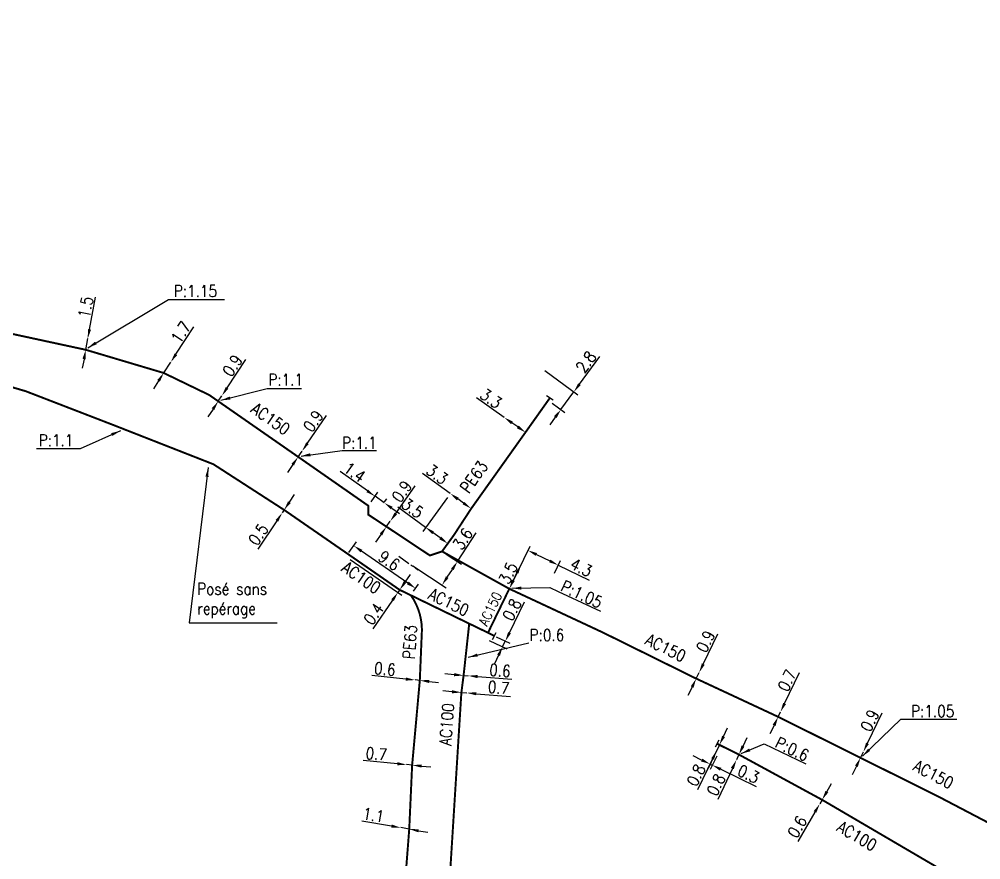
# Model space of a CAD drawing. Header units: millimetres. Extents: x 107999 to 109004, y 120010 to 121005.
# Drawn here: x 108153.7 to 108276.5, y 120688.1 to 120795.4 of the extents above; entities that cross this region are included whole.
import ezdxf
from ezdxf.enums import TextEntityAlignment as Align

# ---------------------------------------------------------------- set-up
doc = ezdxf.new("R2010")
doc.units = ezdxf.units.MM
doc.header["$PDMODE"] = 34
for name, pattern in [('CENTER', [50.8, 31.75, -6.35, 6.35, -6.35]), ('L_25_AP', [2000, 1000, 1000]), ('L_25_PE', [2000, 1000, 1000])]:
    doc.linetypes.add(name, pattern=pattern)
doc.layers.get('0').update_dxf_attribs({"linetype": 'CONTINUOUS'})
doc.layers.get('Defpoints').update_dxf_attribs({"linetype": 'CONTINUOUS'})
doc.layers.add('L_150', color=1, linetype='CONTINUOUS')
doc.layers.add('L_340', color=7, linetype='CONTINUOUS')
doc.styles.get("Standard").update_dxf_attribs({"font": 'romans.shx', "width": 0.85})
doc.dimstyles.get("Standard").update_dxf_attribs({"dimtxt": 1.5, "dimasz": 1.2, "dimexe": 0.625, "dimexo": 0.625, "dimgap": 0.25, "dimtad": 1, "dimdec": 1, "dimzin": 0, "dimdsep": 46, "dimtxsty": 'Standard', "dimcen": -0.5, "dimadec": 0, "dimazin": 0, "dimtfac": 1, "dimtdec": 1, "dimtmove": 0, "dimatfit": 3, "dimfxl": 0, "dimtolj": 1, "dimtzin": 0, "dimarcsym": 0})

# ---------------------------------------------------------------- blocks, each defined once
blk = doc.blocks.new('L_340_07')
at = {"color": 0, "linetype": 'Continuous', "const_width": 0.25, "flags": 128}
blk.add_lwpolyline([(0, 0), (0.35, 0)], dxfattribs=at)
at = {"color": 0, "linetype": 'Continuous', "flags": 128}
blk.add_lwpolyline([(0.35, -0.5), (0.35, 0.5)], dxfattribs=at)
at = {"color": 0, "linetype": 'Continuous', "width": 0.75, "flags": 3}
for tag, p in [('DEF_LEG', (0.72, -3.47)), ('DEF_COUP', (0.72, -5.97)), ('DEF_TYPE', (0.72, -8.47))]:
    blk.add_attdef(tag, text='', height=1.2, dxfattribs=at).set_placement(p, align=Align.MIDDLE)
blk = doc.blocks.new('*D316')
at = {"layer": 'Defpoints', "color": 0, "linetype": 'Continuous', "transparency": 16777216}
for p in [(108210.17, 120709.45), (108210.87, 120709.39), (108210.87, 120709.39)]:
    blk.add_point(p, dxfattribs=at)
at = {"layer": 'L_150', "color": 0, "linetype": 'Continuous', "lineweight": -2, "transparency": 16777216}
for p, q in [((108208.97, 120709.54), (108207.78, 120709.64)), ((108210.17, 120709.45), (108210.87, 120709.39)), ((108212.06, 120709.29), (108216.42, 120708.94))]:
    blk.add_line(p, q, dxfattribs=at)
at = {"layer": 'L_150', "color": 0, "linetype": 'Continuous', "transparency": 16777216}
for points in [[(108208.99, 120709.74), (108208.96, 120709.34), (108210.17, 120709.45)], [(108212.08, 120709.49), (108212.05, 120709.09), (108210.87, 120709.39)]]:
    blk.add_solid(points, dxfattribs=at)
at = {"layer": 'L_150', "color": 0, "linetype": 'Continuous', "transparency": 16777216, "insert": (108214.92, 120710.07), "char_height": 1.5, "attachment_point": 5, "rotation": 355.3918}
blk.add_mtext('\\A1;0.7', dxfattribs=at)
blk = doc.blocks.new('*D317')
at = {"layer": 'Defpoints', "color": 0, "linetype": 'Continuous', "transparency": 16777216}
for p in [(108196.41, 120728.18), (108195.45, 120726.77), (108203.72, 120721.85)]:
    blk.add_point(p, dxfattribs=at)
at = {"layer": 'L_150', "color": 0, "linetype": 'Continuous', "lineweight": -2, "transparency": 16777216}
for p, q in [((108195.8, 120727.29), (108196.77, 120728.69)), ((108203.33, 120723.41), (108197.4, 120727.5)), ((108204.07, 120722.37), (108204.68, 120723.25))]:
    blk.add_line(p, q, dxfattribs=at)
at = {"layer": 'L_150', "color": 0, "linetype": 'Continuous', "transparency": 16777216}
for points in [[(108197.52, 120727.66), (108197.29, 120727.33), (108196.41, 120728.18)], [(108203.45, 120723.58), (108203.22, 120723.25), (108204.32, 120722.73)]]:
    blk.add_solid(points, dxfattribs=at)
at = {"layer": 'L_150', "color": 0, "linetype": 'Continuous', "transparency": 16777216, "insert": (108200.94, 120726.27), "char_height": 1.5, "attachment_point": 5, "rotation": 325.4499}
blk.add_mtext('\\A1;9.6', dxfattribs=at)
blk = doc.blocks.new('*D318')
at = {"layer": 'Defpoints', "color": 0, "linetype": 'Continuous', "transparency": 16777216}
for p in [(108204.26, 120711.04), (108204.26, 120711.04), (108204.86, 120710.98)]:
    blk.add_point(p, dxfattribs=at)
at = {"layer": 'L_150', "color": 0, "linetype": 'Continuous', "lineweight": -2, "transparency": 16777216}
for p, q in [((108203.07, 120711.16), (108198.72, 120711.61)), ((108204.86, 120710.98), (108204.26, 120711.04)), ((108206.05, 120710.86), (108207.25, 120710.74))]:
    blk.add_line(p, q, dxfattribs=at)
at = {"layer": 'L_150', "color": 0, "linetype": 'Continuous', "transparency": 16777216}
for points in [[(108203.09, 120711.36), (108203.05, 120710.96), (108204.26, 120711.04)], [(108206.07, 120711.06), (108206.03, 120710.66), (108204.86, 120710.98)]]:
    blk.add_solid(points, dxfattribs=at)
at = {"layer": 'L_150', "color": 0, "linetype": 'Continuous', "transparency": 16777216, "insert": (108200.4, 120712.44), "char_height": 1.5, "attachment_point": 5, "rotation": 354.1878}
blk.add_mtext('\\A1;0.6', dxfattribs=at)
blk = doc.blocks.new('*D319')
at = {"layer": 'Defpoints', "color": 0, "linetype": 'Continuous', "transparency": 16777216}
for p in [(108203.18, 120700.24), (108203.18, 120700.24), (108203.88, 120700.17)]:
    blk.add_point(p, dxfattribs=at)
at = {"layer": 'L_150', "color": 0, "linetype": 'Continuous', "lineweight": -2, "transparency": 16777216}
for p, q in [((108201.99, 120700.35), (108197.64, 120700.76)), ((108203.88, 120700.17), (108203.18, 120700.24)), ((108205.08, 120700.06), (108206.27, 120699.95))]:
    blk.add_line(p, q, dxfattribs=at)
at = {"layer": 'L_150', "color": 0, "linetype": 'Continuous', "transparency": 16777216}
for points in [[(108202.01, 120700.55), (108201.97, 120700.15), (108203.18, 120700.24)], [(108205.09, 120700.26), (108205.06, 120699.86), (108203.88, 120700.17)]]:
    blk.add_solid(points, dxfattribs=at)
at = {"layer": 'L_150', "color": 0, "linetype": 'Continuous', "transparency": 16777216, "insert": (108199.31, 120701.61), "char_height": 1.5, "attachment_point": 5, "rotation": 354.6254}
blk.add_mtext('\\A1;0.7', dxfattribs=at)
blk = doc.blocks.new('*D320')
at = {"layer": 'Defpoints', "color": 0, "linetype": 'Continuous', "transparency": 16777216}
for p in [(108202.43, 120692.2), (108202.43, 120692.2), (108203.51, 120692.01)]:
    blk.add_point(p, dxfattribs=at)
at = {"layer": 'L_150', "color": 0, "linetype": 'Continuous', "lineweight": -2, "transparency": 16777216}
for p, q in [((108201.24, 120692.4), (108197.47, 120693.04)), ((108203.51, 120692.01), (108202.43, 120692.2)), ((108204.69, 120691.81), (108205.88, 120691.61))]:
    blk.add_line(p, q, dxfattribs=at)
at = {"layer": 'L_150', "color": 0, "linetype": 'Continuous', "transparency": 16777216}
for points in [[(108201.28, 120692.59), (108201.21, 120692.2), (108202.43, 120692.2)], [(108204.73, 120692), (108204.66, 120691.61), (108203.51, 120692.01)]]:
    blk.add_solid(points, dxfattribs=at)
at = {"layer": 'L_150', "color": 0, "linetype": 'Continuous', "transparency": 16777216, "insert": (108198.94, 120693.81), "char_height": 1.5, "attachment_point": 5, "rotation": 350.3044}
blk.add_mtext('\\A1;1.1', dxfattribs=at)
blk = doc.blocks.new('*D323')
at = {"layer": 'Defpoints', "color": 0, "linetype": 'Continuous', "transparency": 16777216}
for p in [(108213.15, 120716.38), (108214.06, 120716.82), (108215.43, 120715.27)]:
    blk.add_point(p, dxfattribs=at)
at = {"layer": 'L_340', "color": 0, "linetype": 'Continuous', "lineweight": -2, "transparency": 16777216}
for p, q in [((108216.31, 120717.07), (108218.21, 120721)), ((108213.71, 120716.1), (108215.99, 120715)), ((108214.63, 120716.55), (108216.34, 120715.72)), ((108215.43, 120715.27), (108215.78, 120715.99)), ((108214.91, 120714.19), (108214.39, 120713.11))]:
    blk.add_line(p, q, dxfattribs=at)
at = {"layer": 'L_340', "color": 0, "linetype": 'Continuous', "transparency": 16777216}
for points in [[(108216.13, 120717.16), (108216.49, 120716.98), (108215.78, 120715.99)], [(108214.73, 120714.28), (108215.09, 120714.1), (108215.43, 120715.27)]]:
    blk.add_solid(points, dxfattribs=at)
at = {"layer": 'L_340', "color": 0, "linetype": 'Continuous', "transparency": 16777216, "insert": (108216.62, 120720.01), "char_height": 1.5, "attachment_point": 5, "rotation": 64.1316}
blk.add_mtext('\\A1;0.8', dxfattribs=at)
blk = doc.blocks.new('*D324')
at = {"layer": 'Defpoints', "color": 0, "linetype": 'Continuous', "transparency": 16777216}
for p in [(108195.45, 120726.77), (108202.06, 120722.22), (108202.29, 120722.54)]:
    blk.add_point(p, dxfattribs=at)
at = {"layer": 'L_150', "color": 0, "linetype": 'Continuous', "lineweight": -2, "transparency": 16777216}
for p, q in [((108195.96, 120726.42), (108202.58, 120721.86)), ((108202.97, 120723.53), (108203.65, 120724.52)), ((108202.29, 120722.54), (108202.06, 120722.22)), ((108201.38, 120721.23), (108198.87, 120717.58))]:
    blk.add_line(p, q, dxfattribs=at)
at = {"layer": 'L_150', "color": 0, "linetype": 'Continuous', "transparency": 16777216}
for points in [[(108202.81, 120723.65), (108203.13, 120723.42), (108202.29, 120722.54)], [(108201.22, 120721.34), (108201.55, 120721.11), (108202.06, 120722.22)]]:
    blk.add_solid(points, dxfattribs=at)
at = {"layer": 'L_150', "color": 0, "linetype": 'Continuous', "transparency": 16777216, "insert": (108198.96, 120719.47), "char_height": 1.5, "attachment_point": 5, "rotation": 55.4499}
blk.add_mtext('\\A1;0.4', dxfattribs=at)
blk = doc.blocks.new('*D325')
at = {"layer": 'Defpoints', "color": 0, "linetype": 'Continuous', "transparency": 16777216}
for p in [(108222.54, 120725.7), (108221.77, 120724.13), (108216.29, 120722.68)]:
    blk.add_point(p, dxfattribs=at)
at = {"layer": 'L_150', "color": 0, "linetype": 'Continuous', "lineweight": -2, "transparency": 16777216}
for p, q in [((108216.56, 120723.24), (108218.94, 120728.14)), ((108219.75, 120727.06), (108221.46, 120726.23)), ((108222.04, 120724.69), (108222.81, 120726.27)), ((108222.54, 120725.7), (108226.47, 120723.8))]:
    blk.add_line(p, q, dxfattribs=at)
at = {"layer": 'L_150', "color": 0, "linetype": 'Continuous', "transparency": 16777216}
for points in [[(108219.83, 120727.24), (108219.66, 120726.88), (108218.67, 120727.58)], [(108221.54, 120726.41), (108221.37, 120726.05), (108222.54, 120725.7)]]:
    blk.add_solid(points, dxfattribs=at)
at = {"layer": 'L_150', "color": 0, "linetype": 'Continuous', "transparency": 16777216, "insert": (108225.48, 120725.39), "char_height": 1.5, "attachment_point": 5, "rotation": 334.1195}
blk.add_mtext('\\A1;4.3', dxfattribs=at)
blk = doc.blocks.new('*D326')
at = {"layer": 'Defpoints', "color": 0, "linetype": 'Continuous', "transparency": 16777216}
for p in [(108217.8, 120725.78), (108217.8, 120725.78), (108216.29, 120722.68)]:
    blk.add_point(p, dxfattribs=at)
at = {"layer": 'L_150', "color": 0, "linetype": 'Continuous', "lineweight": -2, "transparency": 16777216}
blk.add_line((108216.81, 120723.76), (108217.27, 120724.7), dxfattribs=at)
at = {"layer": 'L_150', "color": 0, "linetype": 'Continuous', "transparency": 16777216}
for points in [[(108217.09, 120724.79), (108217.45, 120724.62), (108217.8, 120725.78)], [(108216.63, 120723.85), (108216.99, 120723.67), (108216.29, 120722.68)]]:
    blk.add_solid(points, dxfattribs=at)
at = {"layer": 'L_150', "color": 0, "linetype": 'Continuous', "transparency": 16777216, "insert": (108216.14, 120724.67), "char_height": 1.5, "attachment_point": 5, "rotation": 64.1195}
blk.add_mtext('\\A1;3.5', dxfattribs=at)
blk = doc.blocks.new('*D327')
at = {"layer": 'Defpoints', "color": 0, "linetype": 'Continuous', "transparency": 16777216}
for p in [(108210.45, 120711.62), (108211.04, 120711.58), (108211.04, 120711.58)]:
    blk.add_point(p, dxfattribs=at)
at = {"layer": 'L_150', "color": 0, "linetype": 'Continuous', "lineweight": -2, "transparency": 16777216}
for p, q in [((108209.25, 120711.72), (108208.05, 120711.82)), ((108210.45, 120711.62), (108211.04, 120711.58)), ((108212.24, 120711.48), (108216.6, 120711.13))]:
    blk.add_line(p, q, dxfattribs=at)
at = {"layer": 'L_150', "color": 0, "linetype": 'Continuous', "transparency": 16777216}
for points in [[(108209.27, 120711.92), (108209.23, 120711.52), (108210.45, 120711.62)], [(108212.26, 120711.68), (108212.22, 120711.28), (108211.04, 120711.58)]]:
    blk.add_solid(points, dxfattribs=at)
at = {"layer": 'L_150', "color": 0, "linetype": 'Continuous', "transparency": 16777216, "insert": (108215.1, 120712.25), "char_height": 1.5, "attachment_point": 5, "rotation": 355.3918}
blk.add_mtext('\\A1;0.6', dxfattribs=at)
blk = doc.blocks.new('*D344')
at = {"layer": 'Defpoints', "color": 0, "linetype": 'Continuous', "transparency": 16777216}
for p in [(108261.13, 120701.11), (108261.5, 120701.88), (108261.5, 120701.88)]:
    blk.add_point(p, dxfattribs=at)
at = {"layer": 'L_150', "color": 0, "linetype": 'Continuous', "lineweight": -2, "transparency": 16777216}
for p, q in [((108262.02, 120702.96), (108263.89, 120706.84)), ((108261.13, 120701.11), (108261.5, 120701.88)), ((108260.61, 120700.03), (108260.09, 120698.95))]:
    blk.add_line(p, q, dxfattribs=at)
at = {"layer": 'L_150', "color": 0, "linetype": 'Continuous', "transparency": 16777216}
for points in [[(108261.84, 120703.04), (108262.2, 120702.87), (108261.5, 120701.88)], [(108260.43, 120700.12), (108260.79, 120699.94), (108261.13, 120701.11)]]:
    blk.add_solid(points, dxfattribs=at)
at = {"layer": 'L_150', "color": 0, "linetype": 'Continuous', "transparency": 16777216, "insert": (108262.31, 120705.87), "char_height": 1.5, "attachment_point": 5, "rotation": 64.3019}
blk.add_mtext('\\A1;0.9', dxfattribs=at)
blk = doc.blocks.new('*D345')
at = {"layer": 'Defpoints', "color": 0, "linetype": 'Continuous', "transparency": 16777216}
for p in [(108250.62, 120706.34), (108250.92, 120706.97), (108250.92, 120706.97)]:
    blk.add_point(p, dxfattribs=at)
at = {"layer": 'L_150', "color": 0, "linetype": 'Continuous', "lineweight": -2, "transparency": 16777216}
for p, q in [((108251.44, 120708.05), (108253.34, 120711.99)), ((108250.62, 120706.34), (108250.92, 120706.97)), ((108250.1, 120705.25), (108249.57, 120704.17))]:
    blk.add_line(p, q, dxfattribs=at)
at = {"layer": 'L_150', "color": 0, "linetype": 'Continuous', "transparency": 16777216}
for points in [[(108251.26, 120708.13), (108251.62, 120707.96), (108250.92, 120706.97)], [(108249.91, 120705.34), (108250.28, 120705.17), (108250.62, 120706.34)]]:
    blk.add_solid(points, dxfattribs=at)
at = {"layer": 'L_150', "color": 0, "linetype": 'Continuous', "transparency": 16777216, "insert": (108251.75, 120710.99), "char_height": 1.5, "attachment_point": 5, "rotation": 64.3019}
blk.add_mtext('\\A1;0.7', dxfattribs=at)
blk = doc.blocks.new('*D346')
at = {"layer": 'Defpoints', "color": 0, "linetype": 'Continuous', "transparency": 16777216}
for p in [(108240.15, 120711.22), (108240.52, 120711.98), (108240.52, 120711.98)]:
    blk.add_point(p, dxfattribs=at)
at = {"layer": 'L_150', "color": 0, "linetype": 'Continuous', "lineweight": -2, "transparency": 16777216}
for p, q in [((108241.05, 120713.06), (108242.93, 120716.94)), ((108240.15, 120711.22), (108240.52, 120711.98)), ((108239.63, 120710.14), (108239.1, 120709.06))]:
    blk.add_line(p, q, dxfattribs=at)
at = {"layer": 'L_150', "color": 0, "linetype": 'Continuous', "transparency": 16777216}
for points in [[(108240.87, 120713.15), (108241.23, 120712.97), (108240.52, 120711.98)], [(108239.45, 120710.22), (108239.81, 120710.05), (108240.15, 120711.22)]]:
    blk.add_solid(points, dxfattribs=at)
at = {"layer": 'L_150', "color": 0, "linetype": 'Continuous', "transparency": 16777216, "insert": (108241.35, 120715.97), "char_height": 1.5, "attachment_point": 5, "rotation": 64.0677}
blk.add_mtext('\\A1;0.9', dxfattribs=at)
blk = doc.blocks.new('*D347')
at = {"layer": 'Defpoints', "color": 0, "linetype": 'Continuous', "transparency": 16777216}
for p in [(108245.61, 120701.52), (108245.29, 120700.84), (108245.29, 120700.84)]:
    blk.add_point(p, dxfattribs=at)
at = {"layer": 'L_150', "color": 0, "linetype": 'Continuous', "lineweight": -2, "transparency": 16777216}
for p, q in [((108246.13, 120702.6), (108246.64, 120703.69)), ((108245.61, 120701.52), (108245.29, 120700.84)), ((108244.78, 120699.76), (108242.9, 120695.81))]:
    blk.add_line(p, q, dxfattribs=at)
at = {"layer": 'L_150', "color": 0, "linetype": 'Continuous', "transparency": 16777216}
for points in [[(108245.94, 120702.69), (108246.31, 120702.52), (108245.61, 120701.52)], [(108244.59, 120699.84), (108244.96, 120699.67), (108245.29, 120700.84)]]:
    blk.add_solid(points, dxfattribs=at)
at = {"layer": 'L_150', "color": 0, "linetype": 'Continuous', "transparency": 16777216, "insert": (108242.68, 120697.67), "char_height": 1.5, "attachment_point": 5, "rotation": 64.6259}
blk.add_mtext('\\A1;0.8', dxfattribs=at)
blk = doc.blocks.new('*D348')
at = {"layer": 'Defpoints', "color": 0, "linetype": 'Continuous', "transparency": 16777216}
for p in [(108255.93, 120695.23), (108255.93, 120695.23), (108256.23, 120695.75)]:
    blk.add_point(p, dxfattribs=at)
at = {"layer": 'L_150', "color": 0, "linetype": 'Continuous', "lineweight": -2, "transparency": 16777216}
for p, q in [((108256.84, 120696.78), (108257.44, 120697.82)), ((108256.23, 120695.75), (108255.93, 120695.23)), ((108255.32, 120694.19), (108253.11, 120690.42))]:
    blk.add_line(p, q, dxfattribs=at)
at = {"layer": 'L_150', "color": 0, "linetype": 'Continuous', "transparency": 16777216}
for points in [[(108256.66, 120696.88), (108257.01, 120696.68), (108256.23, 120695.75)], [(108255.15, 120694.3), (108255.49, 120694.09), (108255.93, 120695.23)]]:
    blk.add_solid(points, dxfattribs=at)
at = {"layer": 'L_150', "color": 0, "linetype": 'Continuous', "transparency": 16777216, "insert": (108253.05, 120692.3), "char_height": 1.5, "attachment_point": 5, "rotation": 59.5914}
blk.add_mtext('\\A1;0.6', dxfattribs=at)
blk = doc.blocks.new('*D351')
at = {"layer": 'Defpoints', "color": 0, "linetype": 'Continuous', "transparency": 16777216}
for p in [(108187.29, 120732.36), (108187.29, 120732.36), (108187.54, 120732.74)]:
    blk.add_point(p, dxfattribs=at)
at = {"layer": 'L_150', "color": 0, "linetype": 'Continuous', "lineweight": -2, "transparency": 16777216}
for p, q in [((108188.2, 120733.73), (108188.87, 120734.73)), ((108187.54, 120732.74), (108187.29, 120732.36)), ((108186.62, 120731.37), (108184.19, 120727.73))]:
    blk.add_line(p, q, dxfattribs=at)
at = {"layer": 'L_150', "color": 0, "linetype": 'Continuous', "transparency": 16777216}
for points in [[(108188.04, 120733.85), (108188.37, 120733.62), (108187.54, 120732.74)], [(108186.45, 120731.48), (108186.78, 120731.26), (108187.29, 120732.36)]]:
    blk.add_solid(points, dxfattribs=at)
at = {"layer": 'L_150', "color": 0, "linetype": 'Continuous', "transparency": 16777216, "insert": (108184.24, 120729.61), "char_height": 1.5, "attachment_point": 5, "rotation": 56.197}
blk.add_mtext('\\A1;0.5', dxfattribs=at)
blk = doc.blocks.new('*D354')
at = {"layer": 'Defpoints', "color": 0, "linetype": 'Continuous', "transparency": 16777216}
for p in [(108198.29, 120733.27), (108199.99, 120733.25), (108200.29, 120733.67)]:
    blk.add_point(p, dxfattribs=at)
at = {"layer": 'L_150', "color": 0, "linetype": 'Continuous', "lineweight": -2, "transparency": 16777216}
for p, q in [((108198.17, 120735.17), (108194.7, 120737.63)), ((108198.65, 120733.78), (108199.51, 120734.99)), ((108200.29, 120733.67), (108199.14, 120734.48)), ((108200.35, 120733.76), (108200.65, 120734.18)), ((108201.27, 120732.97), (108202.25, 120732.28))]:
    blk.add_line(p, q, dxfattribs=at)
at = {"layer": 'L_150', "color": 0, "linetype": 'Continuous', "transparency": 16777216}
for points in [[(108198.28, 120735.33), (108198.05, 120735.01), (108199.14, 120734.48)], [(108201.38, 120733.14), (108201.15, 120732.81), (108200.29, 120733.67)]]:
    blk.add_solid(points, dxfattribs=at)
at = {"layer": 'L_150', "color": 0, "linetype": 'Continuous', "transparency": 16777216, "insert": (108196.52, 120737.56), "char_height": 1.5, "attachment_point": 5, "rotation": 324.6934}
blk.add_mtext('\\A1;1.4', dxfattribs=at)
blk = doc.blocks.new('*D355')
at = {"layer": 'Defpoints', "color": 0, "linetype": 'Continuous', "transparency": 16777216}
for p in [(108200.6, 120730.61), (108201.09, 120731.3), (108201.09, 120731.3)]:
    blk.add_point(p, dxfattribs=at)
at = {"layer": 'L_150', "color": 0, "linetype": 'Continuous', "lineweight": -2, "transparency": 16777216}
for p, q in [((108201.79, 120732.28), (108204.28, 120735.8)), ((108200.6, 120730.61), (108201.09, 120731.3)), ((108199.91, 120729.63), (108199.22, 120728.65))]:
    blk.add_line(p, q, dxfattribs=at)
at = {"layer": 'L_150', "color": 0, "linetype": 'Continuous', "transparency": 16777216}
for points in [[(108201.62, 120732.39), (108201.95, 120732.16), (108201.09, 120731.3)], [(108199.75, 120729.74), (108200.07, 120729.51), (108200.6, 120730.61)]]:
    blk.add_solid(points, dxfattribs=at)
at = {"layer": 'L_150', "color": 0, "linetype": 'Continuous', "transparency": 16777216, "insert": (108202.56, 120735.11), "char_height": 1.5, "attachment_point": 5, "rotation": 54.6923}
blk.add_mtext('\\A1;0.9', dxfattribs=at)
blk = doc.blocks.new('*D356')
at = {"layer": 'Defpoints', "color": 0, "linetype": 'Continuous', "transparency": 16777216}
for p in [(108189.32, 120739.52), (108189.83, 120740.26), (108189.83, 120740.26)]:
    blk.add_point(p, dxfattribs=at)
at = {"layer": 'L_150', "color": 0, "linetype": 'Continuous', "lineweight": -2, "transparency": 16777216}
for p, q in [((108190.51, 120741.25), (108192.96, 120744.79)), ((108189.32, 120739.52), (108189.83, 120740.26)), ((108188.63, 120738.53), (108187.95, 120737.54))]:
    blk.add_line(p, q, dxfattribs=at)
at = {"layer": 'L_150', "color": 0, "linetype": 'Continuous', "transparency": 16777216}
for points in [[(108190.35, 120741.36), (108190.67, 120741.13), (108189.83, 120740.26)], [(108188.47, 120738.64), (108188.8, 120738.42), (108189.32, 120739.52)]]:
    blk.add_solid(points, dxfattribs=at)
at = {"layer": 'L_150', "color": 0, "linetype": 'Continuous', "transparency": 16777216, "insert": (108191.25, 120744.08), "char_height": 1.5, "attachment_point": 5, "rotation": 55.3351}
blk.add_mtext('\\A1;0.9', dxfattribs=at)
blk = doc.blocks.new('*D357')
at = {"layer": 'Defpoints', "color": 0, "linetype": 'Continuous', "transparency": 16777216}
for p in [(108179.12, 120746.61), (108179.59, 120747.32), (108179.59, 120747.32)]:
    blk.add_point(p, dxfattribs=at)
at = {"layer": 'L_150', "color": 0, "linetype": 'Continuous', "lineweight": -2, "transparency": 16777216}
for p, q in [((108180.25, 120748.32), (108182.63, 120751.92)), ((108179.12, 120746.61), (108179.59, 120747.32)), ((108178.46, 120745.61), (108177.8, 120744.61))]:
    blk.add_line(p, q, dxfattribs=at)
at = {"layer": 'L_150', "color": 0, "linetype": 'Continuous', "transparency": 16777216}
for points in [[(108180.08, 120748.43), (108180.42, 120748.21), (108179.59, 120747.32)], [(108178.29, 120745.72), (108178.62, 120745.5), (108179.12, 120746.61)]]:
    blk.add_solid(points, dxfattribs=at)
at = {"layer": 'L_150', "color": 0, "linetype": 'Continuous', "transparency": 16777216, "insert": (108180.94, 120751.17), "char_height": 1.5, "attachment_point": 5, "rotation": 56.5271}
blk.add_mtext('\\A1;0.9', dxfattribs=at)
blk = doc.blocks.new('*D358')
at = {"layer": 'Defpoints', "color": 0, "linetype": 'Continuous', "transparency": 16777216}
for p in [(108173.06, 120751.6), (108173.06, 120751.6), (108172.16, 120750.22)]:
    blk.add_point(p, dxfattribs=at)
at = {"layer": 'L_150', "color": 0, "linetype": 'Continuous', "lineweight": -2, "transparency": 16777216}
for p, q in [((108173.72, 120752.61), (108176.01, 120756.11)), ((108172.16, 120750.22), (108173.06, 120751.6)), ((108171.5, 120749.22), (108170.84, 120748.21))]:
    blk.add_line(p, q, dxfattribs=at)
at = {"layer": 'L_150', "color": 0, "linetype": 'Continuous', "transparency": 16777216}
for points in [[(108173.55, 120752.72), (108173.88, 120752.5), (108173.06, 120751.6)], [(108171.33, 120749.33), (108171.67, 120749.11), (108172.16, 120750.22)]]:
    blk.add_solid(points, dxfattribs=at)
at = {"layer": 'L_150', "color": 0, "linetype": 'Continuous', "transparency": 16777216, "insert": (108174.35, 120755.41), "char_height": 1.5, "attachment_point": 5, "rotation": 56.8117}
blk.add_mtext('\\A1;1.7', dxfattribs=at)
blk = doc.blocks.new('*D359')
at = {"layer": 'Defpoints', "color": 0, "linetype": 'Continuous', "transparency": 16777216}
for p in [(108162.46, 120754.61), (108162.46, 120754.61), (108162.2, 120753.18)]:
    blk.add_point(p, dxfattribs=at)
at = {"layer": 'L_150', "color": 0, "linetype": 'Continuous', "lineweight": -2, "transparency": 16777216}
for p, q in [((108162.68, 120755.79), (108163.44, 120759.9)), ((108162.2, 120753.18), (108162.46, 120754.61)), ((108161.98, 120752), (108161.76, 120750.82))]:
    blk.add_line(p, q, dxfattribs=at)
at = {"layer": 'L_150', "color": 0, "linetype": 'Continuous', "transparency": 16777216}
for points in [[(108162.48, 120755.82), (108162.88, 120755.75), (108162.46, 120754.61)], [(108161.78, 120752.04), (108162.17, 120751.96), (108162.2, 120753.18)]]:
    blk.add_solid(points, dxfattribs=at)
at = {"layer": 'L_150', "color": 0, "linetype": 'Continuous', "transparency": 16777216, "insert": (108162.19, 120758.62), "char_height": 1.5, "attachment_point": 5, "rotation": 79.5148}
blk.add_mtext('\\A1;1.5', dxfattribs=at)
blk = doc.blocks.new('*D373')
at = {"layer": 'Defpoints', "color": 0, "linetype": 'Continuous', "transparency": 16777216}
for p in [(108208.74, 120734.84), (108205.6, 120730.52), (108207.7, 120727.45)]:
    blk.add_point(p, dxfattribs=at)
at = {"layer": 'L_150', "color": 0, "linetype": 'Continuous', "lineweight": -2, "transparency": 16777216}
for p, q in [((108208.38, 120734.33), (108205.23, 120730.01)), ((108205.6, 120730.52), (108202.07, 120733.09)), ((108207.46, 120729.17), (108206.57, 120729.81)), ((108208.07, 120727.96), (108208.8, 120728.97))]:
    blk.add_line(p, q, dxfattribs=at)
at = {"layer": 'L_150', "color": 0, "linetype": 'Continuous', "transparency": 16777216}
for points in [[(108206.69, 120729.97), (108206.46, 120729.65), (108205.6, 120730.52)], [(108207.58, 120729.33), (108207.34, 120729), (108208.43, 120728.46)]]:
    blk.add_solid(points, dxfattribs=at)
at = {"layer": 'L_150', "color": 0, "linetype": 'Continuous', "transparency": 16777216, "insert": (108203.94, 120732.97), "char_height": 1.5, "attachment_point": 5, "rotation": 323.9617}
blk.add_mtext('\\A1;3.5', dxfattribs=at)
blk = doc.blocks.new('*D374')
at = {"layer": 'Defpoints', "color": 0, "linetype": 'Continuous', "transparency": 16777216}
for p in [(108220.32, 120750.9), (108224.53, 120747.81), (108221.26, 120746.74)]:
    blk.add_point(p, dxfattribs=at)
at = {"layer": 'L_340', "color": 0, "linetype": 'Continuous', "lineweight": -2, "transparency": 16777216}
for p, q in [((108225.24, 120748.78), (108227.83, 120752.31)), ((108220.82, 120750.53), (108225.03, 120747.44)), ((108222.87, 120745.55), (108224.53, 120747.81)), ((108221.77, 120746.37), (108223.38, 120745.19)), ((108222.16, 120744.59), (108221.46, 120743.62))]:
    blk.add_line(p, q, dxfattribs=at)
at = {"layer": 'L_340', "color": 0, "linetype": 'Continuous', "transparency": 16777216}
for points in [[(108225.08, 120748.9), (108225.4, 120748.66), (108224.53, 120747.81)], [(108222, 120744.71), (108222.33, 120744.47), (108222.87, 120745.55)]]:
    blk.add_solid(points, dxfattribs=at)
at = {"layer": 'L_340', "color": 0, "linetype": 'Continuous', "transparency": 16777216, "insert": (108226.08, 120751.62), "char_height": 1.5, "attachment_point": 5, "rotation": 53.7416}
blk.add_mtext('\\A1;2.8', dxfattribs=at)
blk = doc.blocks.new('*D375')
at = {"layer": 'Defpoints', "color": 0, "linetype": 'Continuous', "transparency": 16777216}
for p in [(108215.65, 120744.54), (108215.65, 120744.54), (108218.35, 120742.64)]:
    blk.add_point(p, dxfattribs=at)
at = {"layer": 'L_150', "color": 0, "linetype": 'Continuous', "lineweight": -2, "transparency": 16777216}
for p, q in [((108215.65, 120744.54), (108212.08, 120747.06)), ((108217.37, 120743.33), (108216.63, 120743.85))]:
    blk.add_line(p, q, dxfattribs=at)
at = {"layer": 'L_150', "color": 0, "linetype": 'Continuous', "transparency": 16777216}
for points in [[(108216.75, 120744.02), (108216.52, 120743.69), (108215.65, 120744.54)], [(108217.48, 120743.5), (108217.25, 120743.17), (108218.35, 120742.64)]]:
    blk.add_solid(points, dxfattribs=at)
at = {"layer": 'L_150', "color": 0, "linetype": 'Continuous', "transparency": 16777216, "insert": (108213.95, 120746.96), "char_height": 1.5, "attachment_point": 5, "rotation": 324.857}
blk.add_mtext('\\A1;3.3', dxfattribs=at)
blk = doc.blocks.new('*D376')
at = {"layer": 'Defpoints', "color": 0, "linetype": 'Continuous', "transparency": 16777216}
for p in [(108208.74, 120734.84), (108208.74, 120734.84), (108211.42, 120732.91)]:
    blk.add_point(p, dxfattribs=at)
at = {"layer": 'L_150', "color": 0, "linetype": 'Continuous', "lineweight": -2, "transparency": 16777216}
for p, q in [((108208.74, 120734.84), (108205.2, 120737.39)), ((108210.45, 120733.61), (108209.72, 120734.14))]:
    blk.add_line(p, q, dxfattribs=at)
at = {"layer": 'L_150', "color": 0, "linetype": 'Continuous', "transparency": 16777216}
for points in [[(108209.83, 120734.3), (108209.6, 120733.97), (108208.74, 120734.84)], [(108210.57, 120733.77), (108210.33, 120733.45), (108211.42, 120732.91)]]:
    blk.add_solid(points, dxfattribs=at)
at = {"layer": 'L_150', "color": 0, "linetype": 'Continuous', "transparency": 16777216, "insert": (108207.07, 120737.28), "char_height": 1.5, "attachment_point": 5, "rotation": 324.2615}
blk.add_mtext('\\A1;3.3', dxfattribs=at)
blk = doc.blocks.new('*D713')
at = {"layer": 'Defpoints', "color": 0, "linetype": 'Continuous', "transparency": 16777216}
for p in [(108207.7, 120727.45), (108203.45, 120725.93), (108207.7, 120723.15)]:
    blk.add_point(p, dxfattribs=at)
at = {"layer": 'L_150', "color": 0, "linetype": 'Continuous', "lineweight": -2, "transparency": 16777216}
for p, q in [((108209.67, 120726.17), (108212.07, 120729.83)), ((108208.22, 120727.11), (108210.2, 120725.82)), ((108203.98, 120725.59), (108208.23, 120722.81)), ((108208.36, 120724.16), (108209.02, 120725.16))]:
    blk.add_line(p, q, dxfattribs=at)
at = {"layer": 'L_150', "color": 0, "linetype": 'Continuous', "transparency": 16777216}
for points in [[(108208.85, 120725.27), (108209.18, 120725.05), (108209.67, 120726.17)], [(108208.19, 120724.27), (108208.53, 120724.05), (108207.7, 120723.15)]]:
    blk.add_solid(points, dxfattribs=at)
at = {"layer": 'L_150', "color": 0, "linetype": 'Continuous', "transparency": 16777216, "insert": (108210.36, 120729.04), "char_height": 1.5, "attachment_point": 5, "rotation": 56.8353}
blk.add_mtext('\\A1;3.6', dxfattribs=at)
blk = doc.blocks.new('*D737')
at = {"layer": 'Defpoints', "color": 0, "linetype": 'Continuous', "transparency": 16777216}
for p in [(108243.12, 120702.76), (108242.77, 120702.04), (108242.77, 120702.04)]:
    blk.add_point(p, dxfattribs=at)
at = {"layer": 'L_340', "color": 0, "linetype": 'Continuous', "lineweight": -2, "transparency": 16777216}
for p, q in [((108243.64, 120703.84), (108244.17, 120704.92)), ((108243.12, 120702.76), (108242.77, 120702.04)), ((108242.25, 120700.96), (108240.34, 120697.02))]:
    blk.add_line(p, q, dxfattribs=at)
at = {"layer": 'L_340', "color": 0, "linetype": 'Continuous', "transparency": 16777216}
for points in [[(108243.46, 120703.92), (108243.82, 120703.75), (108243.12, 120702.76)], [(108242.07, 120701.04), (108242.43, 120700.87), (108242.77, 120702.04)]]:
    blk.add_solid(points, dxfattribs=at)
at = {"layer": 'L_340', "color": 0, "linetype": 'Continuous', "transparency": 16777216, "insert": (108240.13, 120698.89), "char_height": 1.5, "attachment_point": 5, "rotation": 64.1092}
blk.add_mtext('\\A1;0.8', dxfattribs=at)
blk = doc.blocks.new('*D738')
at = {"layer": 'Defpoints', "color": 0, "linetype": 'Continuous', "transparency": 16777216}
for p in [(108243.12, 120702.76), (108243.04, 120701.91), (108242.2, 120700.18)]:
    blk.add_point(p, dxfattribs=at)
at = {"layer": 'L_340', "color": 0, "linetype": 'Continuous', "lineweight": -2, "transparency": 16777216}
for p, q in [((108240.85, 120700.83), (108239.77, 120701.36)), ((108242.85, 120702.19), (108241.66, 120699.75)), ((108242.77, 120701.34), (108241.93, 120699.62)), ((108241.93, 120700.31), (108242.2, 120700.18)), ((108243.28, 120699.65), (108247.82, 120697.45))]:
    blk.add_line(p, q, dxfattribs=at)
at = {"layer": 'L_340', "color": 0, "linetype": 'Continuous', "transparency": 16777216}
for points in [[(108240.94, 120701.01), (108240.77, 120700.65), (108241.93, 120700.31)], [(108243.37, 120699.83), (108243.19, 120699.47), (108242.2, 120700.18)]]:
    blk.add_solid(points, dxfattribs=at)
at = {"layer": 'L_340', "color": 0, "linetype": 'Continuous', "transparency": 16777216, "insert": (108246.83, 120699.04), "char_height": 1.5, "attachment_point": 5, "rotation": 334.1092}
blk.add_mtext('\\A1;0.3', dxfattribs=at)

msp = doc.modelspace()

# ---------------------------------------------------------------- linework, layer by layer
at = {"layer": 'L_150', "linetype": 'L_25_AP', "const_width": 0.25, "flags": 128}
for points in [[(108033.4, 120815.06), (108038.66, 120810.69), (108042.97, 120807.22), (108047.05, 120803.93), (108050.36, 120801.39), (108059.14, 120794.49), (108059.14, 120794.49), (108067.44, 120788.48), (108076.3, 120782.75), (108085.61, 120777.67), (108092.49, 120774.08), (108099.04, 120771.67), (108099.04, 120771.67), (108102.92, 120769.77), (108105.36, 120768.58), (108105.36, 120768.58), (108105.81, 120768.36), (108106.17, 120768.93), (108124.37, 120763.29), (108134.39, 120760.18), (108145.43, 120756.8), (108162.2, 120753.18), (108172.16, 120750.22), (108177.97, 120747.41), (108179.12, 120746.61), (108189.32, 120739.52), (108198.29, 120733.27), (108198.27, 120732.15), (108198.93, 120731.71), (108200.6, 120730.61), (108206.15, 120726.93), (108207.7, 120727.45), (108216.29, 120722.68), (108216.29, 120722.68), (108228.22, 120717.11), (108240.15, 120711.22), (108250.62, 120706.34), (108261.13, 120701.11), (108271.01, 120696.2), (108279.91, 120691.54), (108282, 120690.44), (108288.07, 120684.62), (108289.54, 120683.12), (108296.82, 120675.88), (108303.77, 120668.65), (108316.54, 120655.81), (108320.68, 120651.62), (108328.2, 120643.06), (108328.2, 120643.06), (108332.08, 120638.75), (108332.31, 120638.51)], [(108123.1, 120757.13), (108132.18, 120754.47), (108143.04, 120751.27), (108154.55, 120747.89), (108165.75, 120743.57), (108178.51, 120738.57), (108187.54, 120732.74), (108197.41, 120725.92), (108202.29, 120722.54), (108203.72, 120721.85), (108211.17, 120718.23), (108213.57, 120717.07), (108214.06, 120716.82)], [(108213.57, 120717.07), (108216.29, 120722.68)], [(108328.22, 120634.65), (108320.66, 120642.44), (108319.5, 120643.56), (108295.56, 120668.03), (108285.93, 120677.87), (108285.05, 120678.38), (108284.87, 120678.95), (108274.93, 120684.8), (108256.23, 120695.75), (108245.61, 120701.52), (108243.12, 120702.76)]]:
    msp.add_lwpolyline(points, dxfattribs=at)
at = {"layer": 'L_150', "linetype": 'L_25_PE', "const_width": 0.25, "flags": 128}
msp.add_lwpolyline([(108221.26, 120746.74), (108221.26, 120746.74), (108218.35, 120742.64), (108211.42, 120732.91), (108209.19, 120729.5), (108207.7, 120727.45)], dxfattribs=at)
at = {"layer": 'L_150', "color": 7, "linetype": 'CENTER', "ltscale": 0.05, "flags": 128}
msp.add_lwpolyline([(108202.16, 120726.83), (108204.62, 120725.12)], dxfattribs=at)
at = {"layer": 'L_150', "linetype": 'L_25_PE', "const_width": 0.25, "flags": 128}
msp.add_lwpolyline([(108202.15, 120674.48), (108203.51, 120692.01), (108203.88, 120700.17), (108204.86, 120710.98), (108205.13, 120717.45, 0.152284), (108203.72, 120721.85)], format="xyb", dxfattribs=at)
at = {"layer": 'L_150', "linetype": 'L_25_AP', "const_width": 0.25, "flags": 128}
msp.add_lwpolyline([(108211.17, 120718.23), (108210.45, 120711.62), (108210.17, 120709.45), (108208.3, 120679.57), (108207.61, 120667.21, -0.020392), (108207.61, 120667.17), (108206.7, 120659.42), (108205.15, 120653.97, -0.042452), (108205.12, 120653.89), (108198.78, 120639.69), (108188.9, 120618.78, 0.026996), (108188.88, 120618.73), (108182.8, 120601.17, 0.22653), (108182.85, 120600.75), (108191.3, 120587.2, 0.07023), (108191.39, 120587.09), (108197.25, 120581.82), (108216.89, 120565.07), (108218.98, 120563.27), (108227.73, 120555.71), (108236.83, 120549.38)], format="xyb", dxfattribs=at)

# ---------------------------------------------------------------- block references
at = {"layer": 'L_340'}
for p, rotation in [((108221.26, 120746.74), 54.56441759674403), ((108214.06, 120716.82), 334.1315768204602), ((108243.12, 120702.76), 153.552178111621)]:
    msp.add_blockref('L_340_07', p, dxfattribs=dict(at, rotation=rotation))

# ---------------------------------------------------------------- texts
at = {"layer": 'L_150', "linetype": 'Continuous', "width": 0.85}
for s, height, rotation, p in [('AC150', 1.5, 325.1756, (108183.16, 120745.29)), ('PE63', 1.5, 54.5644, (108211.12, 120734.75)), ('AC100', 1.5, 325.3757, (108194.75, 120725.02)), ('AC150', 1.5, 334.0813, (108205.8, 120721.48)), ('AC150', 1.25, 64.1195, (108213.44, 120717.82)), ('PE63', 1.5, 86.087, (108204.2, 120713.66)), ('AC150', 1.5, 333.6878, (108233.51, 120715.66)), ('AC100', 1.5, 85.5699, (108208.84, 120702.61)), ('AC150', 1.5, 332.3659, (108267.72, 120699.59)), ('AC100', 1.5, 329.6541, (108257.98, 120691.86))]:
    msp.add_text(s, height=height, rotation=rotation, dxfattribs=at).set_placement(p)
at = {"layer": 'L_150', "linetype": 'Continuous', "char_height": 1.5}
for s, insert, attachment_point in [('\\A1;P:1.15', (108173.45, 120761.43), 1), ('\\A1;P:1.1', (108185.52, 120750.12), 1), ('\\A1;P:1.1', (108160.62, 120740.88), 9), ('\\A1;P:1.1', (108194.94, 120742.06), 1), ('\\A1;Posé sans\\Prepérage', (108176.44, 120723.42), 1), ('\\A1;P:0.6', (108218.88, 120717.53), 1), ('\\A1;P:1.05', (108267.59, 120707.81), 1)]:
    msp.add_mtext(s, dxfattribs=dict(at, insert=insert, attachment_point=attachment_point))
at = {"layer": 'L_150', "linetype": 'Continuous', "char_height": 1.5, "attachment_point": 1}
for s, insert, rotation in [('\\A1;P:1.05', (108223.36, 120723.83), 334.8395), ('\\A1;P:0.6', (108250.74, 120703.86), 334.254)]:
    msp.add_mtext(s, dxfattribs=dict(at, insert=insert, rotation=rotation))

# ---------------------------------------------------------------- dimensions: what is measured, and where the dimension line sits
at = {"layer": 'L_150', "linetype": 'Continuous'}
for base, p1, p2, angle, picture, middle in [((108162.46, 120754.61), (108162.2, 120753.18), (108162.46, 120754.61), 259.5148, '*D359', (108163.17, 120758.44)), ((108173.059, 120751.6019), (108172.1559, 120750.2211), (108173.059, 120751.6019), 236.8117, '*D358', (108175.1909, 120754.8612)), ((108179.59, 120747.32), (108179.12, 120746.61), (108179.59, 120747.32), 236.5271, '*D357', (108181.77, 120750.62)), ((108215.65, 120744.54), (108218.35, 120742.64), (108215.65, 120744.54), 324.857, '*D375', (108213.37, 120746.15)), ((108189.83, 120740.26), (108189.32, 120739.52), (108189.83, 120740.26), 235.3351, '*D356', (108192.08, 120743.51)), ((108200.29, 120733.67), (108198.29, 120733.27), (108199.99, 120733.25), 144.6934, '*D354', (108195.94, 120736.75)), ((108208.74, 120734.84), (108211.42, 120732.91), (108208.74, 120734.84), 324.2615, '*D376', (108206.48, 120736.46)), ((108201.0935, 120731.2993), (108200.6022, 120730.6056), (108201.0935, 120731.2993), 234.6923, '*D355', (108203.3796, 120734.5271)), ((108187.2857, 120732.3639), (108187.5361, 120732.7378), (108187.2857, 120732.3639), 56.197, '*D351', (108185.0683, 120729.0519)), ((108205.6, 120730.52), (108207.7, 120727.45), (108208.74, 120734.84), 323.9617, '*D373', (108203.35, 120732.16)), ((108207.7, 120723.15), (108207.7, 120727.45), (108203.45, 120725.93), 56.8353, '*D713', (108211.2, 120728.5)), ((108196.41, 120728.18), (108203.72, 120721.85), (108195.45, 120726.77), 325.4499, '*D317', (108200.37, 120725.45)), ((108222.54, 120725.7), (108216.29, 120722.68), (108221.77, 120724.13), 154.1195, '*D325', (108225.04, 120724.49)), ((108202.06, 120722.22), (108202.29, 120722.54), (108195.45, 120726.77), 55.4499, '*D324', (108199.79, 120718.91)), ((108217.8, 120725.78), (108216.29, 120722.68), (108217.8, 120725.78), 244.1195, '*D326', (108217.04, 120724.23)), ((108240.52, 120711.98), (108240.15, 120711.22), (108240.52, 120711.98), 244.0677, '*D346', (108242.25, 120715.54)), ((108204.26, 120711.04), (108204.86, 120710.98), (108204.26, 120711.04), 354.1878, '*D318', (108200.3, 120711.45)), ((108211.04, 120711.58), (108210.45, 120711.62), (108211.04, 120711.58), 175.3918, '*D327', (108215.02, 120711.26)), ((108250.92, 120706.97), (108250.62, 120706.34), (108250.92, 120706.97), 244.3019, '*D345', (108252.65, 120710.56)), ((108210.87, 120709.39), (108210.17, 120709.45), (108210.87, 120709.39), 175.3918, '*D316', (108214.84, 120709.07)), ((108261.49681, 120701.87605), (108261.12823, 120701.11013), (108261.49681, 120701.87605), 244.30194, '*D344', (108263.21197, 120705.44019)), ((108245.29, 120700.84), (108245.61, 120701.52), (108245.29, 120700.84), 64.6259, '*D347', (108243.58, 120697.24)), ((108203.18, 120700.24), (108203.88, 120700.17), (108203.18, 120700.24), 354.6254, '*D319', (108199.22, 120700.61)), ((108255.93, 120695.23), (108256.23, 120695.75), (108255.93, 120695.23), 59.5914, '*D348', (108253.91, 120691.79)), ((108202.43, 120692.2), (108203.51, 120692.01), (108202.43, 120692.2), 350.3044, '*D320', (108198.77, 120692.82))]:
    dim = msp.add_linear_dim(base=base, p1=p1, p2=p2, angle=angle, dimstyle='Standard', dxfattribs=at)
    dim.commit()
    dim.dimension.update_dxf_attribs({"geometry": picture, "text_midpoint": middle, "dimtype": 160})
at = {"layer": 'L_340', "linetype": 'Continuous'}
for base, p1, p2, angle, picture, middle in [((108224.53, 120747.81), (108221.26, 120746.74), (108220.32, 120750.9), 233.7416, '*D374', (108226.89, 120751.03)), ((108215.43, 120715.27), (108214.06, 120716.82), (108213.15, 120716.38), 64.1316, '*D323', (108217.52, 120719.58)), ((108242.2, 120700.18), (108243.12, 120702.76), (108243.04, 120701.91), 334.1092, '*D738', (108246.39, 120698.14))]:
    dim = msp.add_linear_dim(base=base, p1=p1, p2=p2, angle=angle, dimstyle='Standard', dxfattribs=at)
    dim.commit()
    dim.dimension.update_dxf_attribs({"geometry": picture, "text_midpoint": middle, "dimtype": 160})
dim = msp.add_linear_dim(base=(108242.77, 120702.04), p1=(108243.12, 120702.76), p2=(108242.77, 120702.04), angle=64.1092, dimstyle='Standard', override={"dimscale": 1, "dimlfac": 1, "dimlunit": 2}, dxfattribs=at)
dim.commit()
dim.dimension.update_dxf_attribs({"geometry": '*D737', "text_midpoint": (108241.03, 120698.45), "dimtype": 160})

# ---------------------------------------------------------------- leaders
at = {"layer": 'L_150', "linetype": 'Continuous', "annotation_type": 0, "has_hookline": 1}
for points, hookline_direction, text_width in [([(108162.46, 120753.43), (108172.78, 120759.6), (108173.98, 120759.6)], 0, 5.71), ([(108179.47, 120746.73), (108185.37, 120748.22)], 0, 4.13), ([(108166.62, 120742.85), (108161.5, 120740.55), (108160.3, 120740.55)], 1, 4.13), ([(108189.69, 120739.62), (108194.93, 120740.33)], 0, 4.13), ([(108177.83, 120738.17), (108175.42, 120718.33), (108176.62, 120718.33)], 0, 9.77), ([(108261.37, 120701.3), (108266.29, 120706.06), (108267.49, 120706.06)], 0, 5.71)]:
    msp.add_leader(points, dimstyle='Standard', dxfattribs=dict(at, hookline_direction=hookline_direction, text_width=text_width))
at = {"layer": 'L_150', "linetype": 'Continuous', "annotation_type": 0, "has_hookline": 1, "hookline_direction": 0}
for points, text_width, horizontal_direction in [([(108216.63, 120722.74), (108221.45, 120722.86), (108222.54, 120722.35)], 5.71, (0.90512, -0.425156, 0)), ([(108245.89, 120701.64), (108248.82, 120702.91), (108249.9, 120702.39)], 4.49, (0.900729, -0.434382, 0))]:
    msp.add_leader(points, dimstyle='Standard', dxfattribs=dict(at, text_width=text_width, horizontal_direction=horizontal_direction))
at = {"layer": 'L_150', "linetype": 'Continuous'}
msp.add_leader([(108211.05, 120713.94), (108218.77, 120715.78)], dimstyle='Standard', dxfattribs=at)

doc.saveas('drawing.dxf')
